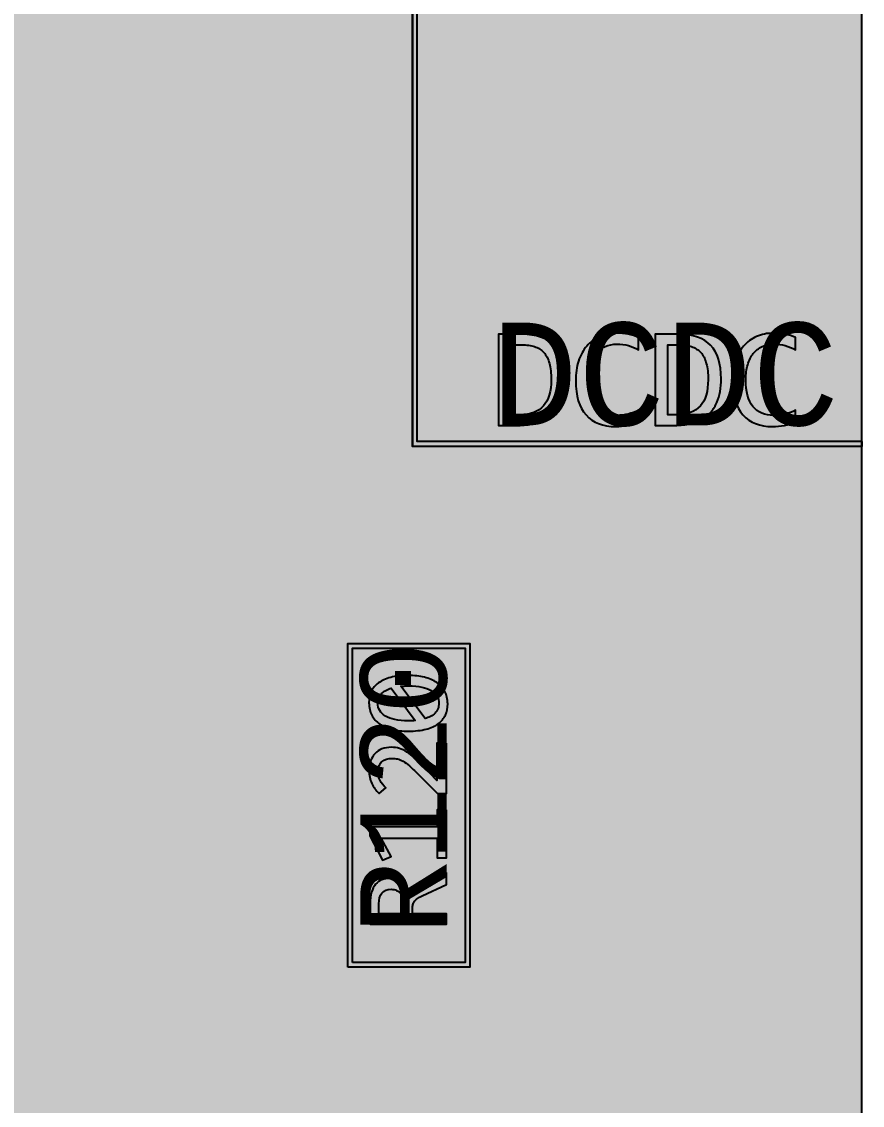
# Model space of a CAD drawing. Extents: x -322 to -166, y -2 to 94.
# Drawn here: x -265.52 to -247.51, y 50.13 to 73.34 of the extents above; entities that cross this region are included whole.
import ezdxf

# ---------------------------------------------------------------- set-up
doc = ezdxf.new("R2010")
doc.units = 0
doc.header["$MEASUREMENT"] = 0
doc.layers.add('MARKSHAIRLINE', color=7, linetype='CONTINUOUS')
doc.layers.add('MASK', color=7, linetype='CONTINUOUS')
doc.styles.add('0', font='consola.ttf', dxfattribs={"height": 1})

msp = doc.modelspace()

# ---------------------------------------------------------------- hatches: boundary and pattern name
at = {"layer": 'MARKSHAIRLINE'}
h = msp.add_hatch(color=2, dxfattribs=at)
edge = h.paths.add_edge_path()
edge.add_spline(control_points=[(-247.5138, 64.345), (-247.5138, 64.345), (-247.5138, 64.2433), (-247.5138, 64.2433), (-247.5138, 64.2433), (-257.1544, 64.2433), (-257.1544, 64.2433), (-257.1544, 64.2433), (-257.1544, 85.2712), (-257.1544, 85.2712), (-257.1544, 85.2712), (-247.5138, 85.2712), (-247.5138, 85.2712), (-247.5138, 85.2712), (-247.5138, 85.1751), (-247.5138, 85.1751), (-247.5138, 85.1751), (-257.0537, 85.1751), (-257.0537, 85.1751), (-257.0537, 85.1751), (-257.0537, 64.345), (-257.0537, 64.345), (-257.0537, 64.345), (-247.5138, 64.345), (-247.5138, 64.345)], knot_values=[0, 0, 0, 0, 0.125, 0.125, 0.125, 0.25, 0.25, 0.25, 0.375, 0.375, 0.375, 0.5, 0.5, 0.5, 0.625, 0.625, 0.625, 0.75, 0.75, 0.75, 0.875, 0.875, 0.875, 1, 1, 1, 1], degree=3, periodic=1)
h = msp.add_hatch(color=2, dxfattribs=at)
edge = h.paths.add_edge_path()
edge.add_spline(control_points=[(-258.5358, 53.0867), (-258.5358, 53.0867), (-255.9262, 53.0867), (-255.9262, 53.0867), (-255.9262, 53.0867), (-255.9262, 60.0202), (-255.9262, 60.0202), (-255.9262, 60.0202), (-258.5358, 60.0202), (-258.5358, 60.0202), (-258.5358, 60.0202), (-258.5358, 53.0867), (-258.5358, 53.0867)], knot_values=[0, 0, 0, 0, 0.25, 0.25, 0.25, 0.5, 0.5, 0.5, 0.75, 0.75, 0.75, 1, 1, 1, 1], degree=3, periodic=1)
h = msp.add_hatch(color=2, dxfattribs=at)
edge = h.paths.add_edge_path()
edge.add_spline(control_points=[(-258.4392, 53.189), (-258.4392, 53.189), (-256.0228, 53.189), (-256.0228, 53.189), (-256.0228, 53.189), (-256.0228, 59.9179), (-256.0228, 59.9179), (-256.0228, 59.9179), (-258.4392, 59.9179), (-258.4392, 59.9179), (-258.4392, 59.9179), (-258.4392, 53.189), (-258.4392, 53.189)], knot_values=[0, 0, 0, 0, 0.25, 0.25, 0.25, 0.5, 0.5, 0.5, 0.75, 0.75, 0.75, 1, 1, 1, 1], degree=3, periodic=1)
at = {"layer": 'MASK'}
h = msp.add_hatch(color=18, dxfattribs=at)
edge = h.paths.add_edge_path()
edge.add_spline(control_points=[(-279.9318, -1.4633), (-279.9318, -1.4633), (-250.5297, -1.4633), (-250.5297, -1.4633), (-249.7335, -1.4628), (-248.9702, -1.146), (-248.4076, -0.5827), (-247.845, -0.0194), (-247.5292, 0.7405), (-247.5297, 1.5367), (-247.5297, 1.5367), (-247.5297, 90.5367), (-247.5297, 90.5367), (-247.5302, 91.3329), (-247.847, 92.0962), (-248.4103, 92.6588), (-248.9736, 93.2214), (-249.7335, 93.5372), (-250.5297, 93.5367), (-250.5297, 93.5367), (-318.7297, 93.5367), (-318.7297, 93.5367), (-319.5259, 93.5362), (-320.2892, 93.2194), (-320.8518, 92.6561), (-321.4144, 92.0928), (-321.7302, 91.3329), (-321.7297, 90.5367), (-321.7297, 90.5367), (-321.7297, 1.5367), (-321.7297, 1.5367), (-321.7292, 0.7405), (-321.4124, -0.0228), (-320.8491, -0.5854), (-320.2858, -1.148), (-319.5259, -1.4638), (-318.7297, -1.4633), (-318.7297, -1.4633), (-279.9318, -1.4633), (-279.9318, -1.4633)], knot_values=[0, 0, 0, 0, 0.0769231, 0.0769231, 0.0769231, 0.1538462, 0.1538462, 0.1538462, 0.2307692, 0.2307692, 0.2307692, 0.3076923, 0.3076923, 0.3076923, 0.3846154, 0.3846154, 0.3846154, 0.4615385, 0.4615385, 0.4615385, 0.5384615, 0.5384615, 0.5384615, 0.6153846, 0.6153846, 0.6153846, 0.6923077, 0.6923077, 0.6923077, 0.7692308, 0.7692308, 0.7692308, 0.8461538, 0.8461538, 0.8461538, 0.9230769, 0.9230769, 0.9230769, 1, 1, 1, 1], degree=3, periodic=1)
h = msp.add_hatch(color=18, dxfattribs=at)
edge = h.paths.add_edge_path()
edge.add_spline(control_points=[(-253.9013, 65.6887), (-253.9013, 65.5954), (-253.9085, 65.5058), (-253.9227, 65.4201), (-253.9375, 65.3345), (-253.9605, 65.2551), (-253.9926, 65.1817), (-254.0241, 65.1078), (-254.0654, 65.041), (-254.1164, 64.9809), (-254.1673, 64.9208), (-254.2295, 64.8693), (-254.3029, 64.8265), (-254.3768, 64.7837), (-254.4624, 64.7506), (-254.5597, 64.7272), (-254.6575, 64.7037), (-254.7681, 64.692), (-254.8929, 64.692), (-254.8929, 64.692), (-255.3108, 64.692), (-255.3108, 64.692), (-255.3108, 64.692), (-255.3108, 66.6426), (-255.3108, 66.6426), (-255.3108, 66.6426), (-254.8078, 66.6426), (-254.8078, 66.6426), (-254.5031, 66.6426), (-254.2759, 66.5641), (-254.1261, 66.4077), (-253.9763, 66.2507), (-253.9013, 66.0112), (-253.9013, 65.6887)], knot_values=[0, 0, 0, 0, 0.0909091, 0.0909091, 0.0909091, 0.1818182, 0.1818182, 0.1818182, 0.2727273, 0.2727273, 0.2727273, 0.3636364, 0.3636364, 0.3636364, 0.4545455, 0.4545455, 0.4545455, 0.5454545, 0.5454545, 0.5454545, 0.6363636, 0.6363636, 0.6363636, 0.7272727, 0.7272727, 0.7272727, 0.8181818, 0.8181818, 0.8181818, 0.9090909, 0.9090909, 0.9090909, 1, 1, 1, 1], degree=3, periodic=1)
h = msp.add_hatch(color=18, dxfattribs=at)
edge = h.paths.add_edge_path()
edge.add_spline(control_points=[(-252.306, 64.7654), (-252.4624, 64.7002), (-252.6259, 64.6675), (-252.7972, 64.6675), (-253.0728, 64.6675), (-253.2848, 64.7501), (-253.4326, 64.9147), (-253.5803, 65.0793), (-253.6542, 65.3233), (-253.6542, 65.6459), (-253.6542, 65.8018), (-253.6338, 65.9435), (-253.5931, 66.0698), (-253.5523, 66.1962), (-253.4937, 66.3032), (-253.4183, 66.3913), (-253.3429, 66.4795), (-253.2512, 66.5478), (-253.1437, 66.5952), (-253.0361, 66.6431), (-252.9159, 66.667), (-252.7824, 66.667), (-252.6917, 66.667), (-252.6076, 66.6594), (-252.5296, 66.6436), (-252.4522, 66.6283), (-252.3778, 66.6043), (-252.306, 66.5722), (-252.306, 66.5722), (-252.306, 66.3124), (-252.306, 66.3124), (-252.3768, 66.3511), (-252.4502, 66.3806), (-252.5256, 66.401), (-252.6015, 66.4214), (-252.684, 66.4316), (-252.7737, 66.4316), (-252.8654, 66.4316), (-252.9485, 66.4143), (-253.0224, 66.3801), (-253.0968, 66.346), (-253.16, 66.2961), (-253.2114, 66.2308), (-253.2634, 66.1656), (-253.3031, 66.0861), (-253.3312, 65.9919), (-253.3592, 65.8981), (-253.3729, 65.7906), (-253.3729, 65.6703), (-253.3729, 65.4176), (-253.3215, 65.227), (-253.2191, 65.0986), (-253.1166, 64.9702), (-252.9658, 64.906), (-252.7676, 64.906), (-252.684, 64.906), (-252.604, 64.9157), (-252.5271, 64.9351), (-252.4502, 64.9544), (-252.3768, 64.9814), (-252.306, 65.0161), (-252.306, 65.0161), (-252.306, 64.7654), (-252.306, 64.7654)], knot_values=[0, 0, 0, 0, 0.047619, 0.047619, 0.047619, 0.0952381, 0.0952381, 0.0952381, 0.1428571, 0.1428571, 0.1428571, 0.1904762, 0.1904762, 0.1904762, 0.2380952, 0.2380952, 0.2380952, 0.2857143, 0.2857143, 0.2857143, 0.3333333, 0.3333333, 0.3333333, 0.3809524, 0.3809524, 0.3809524, 0.4285714, 0.4285714, 0.4285714, 0.4761905, 0.4761905, 0.4761905, 0.5238095, 0.5238095, 0.5238095, 0.5714286, 0.5714286, 0.5714286, 0.6190476, 0.6190476, 0.6190476, 0.6666667, 0.6666667, 0.6666667, 0.7142857, 0.7142857, 0.7142857, 0.7619048, 0.7619048, 0.7619048, 0.8095238, 0.8095238, 0.8095238, 0.8571429, 0.8571429, 0.8571429, 0.9047619, 0.9047619, 0.9047619, 0.952381, 0.952381, 0.952381, 1, 1, 1, 1], degree=3, periodic=1)
h = msp.add_hatch(color=18, dxfattribs=at)
edge = h.paths.add_edge_path()
edge.add_spline(control_points=[(-250.5393, 65.6887), (-250.5393, 65.5954), (-250.5465, 65.5058), (-250.5607, 65.4201), (-250.5755, 65.3345), (-250.5985, 65.2551), (-250.6306, 65.1817), (-250.6621, 65.1078), (-250.7034, 65.041), (-250.7544, 64.9809), (-250.8053, 64.9208), (-250.8675, 64.8693), (-250.9409, 64.8265), (-251.0148, 64.7837), (-251.1004, 64.7506), (-251.1977, 64.7272), (-251.2955, 64.7037), (-251.4061, 64.692), (-251.5309, 64.692), (-251.5309, 64.692), (-251.9488, 64.692), (-251.9488, 64.692), (-251.9488, 64.692), (-251.9488, 66.6426), (-251.9488, 66.6426), (-251.9488, 66.6426), (-251.4458, 66.6426), (-251.4458, 66.6426), (-251.1411, 66.6426), (-250.9139, 66.5641), (-250.7641, 66.4077), (-250.6143, 66.2507), (-250.5393, 66.0112), (-250.5393, 65.6887)], knot_values=[0, 0, 0, 0, 0.0909091, 0.0909091, 0.0909091, 0.1818182, 0.1818182, 0.1818182, 0.2727273, 0.2727273, 0.2727273, 0.3636364, 0.3636364, 0.3636364, 0.4545455, 0.4545455, 0.4545455, 0.5454545, 0.5454545, 0.5454545, 0.6363636, 0.6363636, 0.6363636, 0.7272727, 0.7272727, 0.7272727, 0.8181818, 0.8181818, 0.8181818, 0.9090909, 0.9090909, 0.9090909, 1, 1, 1, 1], degree=3, periodic=1)
h = msp.add_hatch(color=18, dxfattribs=at)
edge = h.paths.add_edge_path()
edge.add_spline(control_points=[(-248.944, 64.7654), (-249.1004, 64.7002), (-249.2639, 64.6675), (-249.4352, 64.6675), (-249.7108, 64.6675), (-249.9228, 64.7501), (-250.0706, 64.9147), (-250.2183, 65.0793), (-250.2922, 65.3233), (-250.2922, 65.6459), (-250.2922, 65.8018), (-250.2718, 65.9435), (-250.2311, 66.0698), (-250.1903, 66.1962), (-250.1317, 66.3032), (-250.0563, 66.3913), (-249.9809, 66.4795), (-249.8892, 66.5478), (-249.7817, 66.5952), (-249.6741, 66.6431), (-249.5539, 66.667), (-249.4204, 66.667), (-249.3297, 66.667), (-249.2456, 66.6594), (-249.1676, 66.6436), (-249.0902, 66.6283), (-249.0158, 66.6043), (-248.944, 66.5722), (-248.944, 66.5722), (-248.944, 66.3124), (-248.944, 66.3124), (-249.0148, 66.3511), (-249.0882, 66.3806), (-249.1636, 66.401), (-249.2395, 66.4214), (-249.322, 66.4316), (-249.4117, 66.4316), (-249.5034, 66.4316), (-249.5865, 66.4143), (-249.6604, 66.3801), (-249.7348, 66.346), (-249.798, 66.2961), (-249.8494, 66.2308), (-249.9014, 66.1656), (-249.9411, 66.0861), (-249.9692, 65.9919), (-249.9972, 65.8981), (-250.0109, 65.7906), (-250.0109, 65.6703), (-250.0109, 65.4176), (-249.9595, 65.227), (-249.8571, 65.0986), (-249.7546, 64.9702), (-249.6038, 64.906), (-249.4056, 64.906), (-249.322, 64.906), (-249.242, 64.9157), (-249.1651, 64.9351), (-249.0882, 64.9544), (-249.0148, 64.9814), (-248.944, 65.0161), (-248.944, 65.0161), (-248.944, 64.7654), (-248.944, 64.7654)], knot_values=[0, 0, 0, 0, 0.047619, 0.047619, 0.047619, 0.0952381, 0.0952381, 0.0952381, 0.1428571, 0.1428571, 0.1428571, 0.1904762, 0.1904762, 0.1904762, 0.2380952, 0.2380952, 0.2380952, 0.2857143, 0.2857143, 0.2857143, 0.3333333, 0.3333333, 0.3333333, 0.3809524, 0.3809524, 0.3809524, 0.4285714, 0.4285714, 0.4285714, 0.4761905, 0.4761905, 0.4761905, 0.5238095, 0.5238095, 0.5238095, 0.5714286, 0.5714286, 0.5714286, 0.6190476, 0.6190476, 0.6190476, 0.6666667, 0.6666667, 0.6666667, 0.7142857, 0.7142857, 0.7142857, 0.7619048, 0.7619048, 0.7619048, 0.8095238, 0.8095238, 0.8095238, 0.8571429, 0.8571429, 0.8571429, 0.9047619, 0.9047619, 0.9047619, 0.952381, 0.952381, 0.952381, 1, 1, 1, 1], degree=3, periodic=1)
h = msp.add_hatch(color=18, dxfattribs=at)
edge = h.paths.add_edge_path()
edge.add_spline(control_points=[(-254.1796, 65.6698), (-254.1796, 65.8079), (-254.1923, 65.9251), (-254.2183, 66.0204), (-254.2443, 66.1162), (-254.2835, 66.1931), (-254.3365, 66.2522), (-254.3895, 66.3108), (-254.4557, 66.3536), (-254.5352, 66.3796), (-254.6147, 66.4061), (-254.7085, 66.4194), (-254.816, 66.4194), (-254.816, 66.4194), (-255.0448, 66.4194), (-255.0448, 66.4194), (-255.0448, 66.4194), (-255.0448, 64.9213), (-255.0448, 64.9213), (-255.0448, 64.9213), (-254.8461, 64.9213), (-254.8461, 64.9213), (-254.4017, 64.9213), (-254.1796, 65.171), (-254.1796, 65.6698)], knot_values=[0, 0, 0, 0, 0.125, 0.125, 0.125, 0.25, 0.25, 0.25, 0.375, 0.375, 0.375, 0.5, 0.5, 0.5, 0.625, 0.625, 0.625, 0.75, 0.75, 0.75, 0.875, 0.875, 0.875, 1, 1, 1, 1], degree=3, periodic=1)
h = msp.add_hatch(color=18, dxfattribs=at)
edge = h.paths.add_edge_path()
edge.add_spline(control_points=[(-250.8176, 65.6698), (-250.8176, 65.8079), (-250.8303, 65.9251), (-250.8563, 66.0204), (-250.8823, 66.1162), (-250.9215, 66.1931), (-250.9745, 66.2522), (-251.0275, 66.3108), (-251.0937, 66.3536), (-251.1732, 66.3796), (-251.2527, 66.4061), (-251.3465, 66.4194), (-251.454, 66.4194), (-251.454, 66.4194), (-251.6828, 66.4194), (-251.6828, 66.4194), (-251.6828, 66.4194), (-251.6828, 64.9213), (-251.6828, 64.9213), (-251.6828, 64.9213), (-251.4841, 64.9213), (-251.4841, 64.9213), (-251.0397, 64.9213), (-250.8176, 65.171), (-250.8176, 65.6698)], knot_values=[0, 0, 0, 0, 0.125, 0.125, 0.125, 0.25, 0.25, 0.25, 0.375, 0.375, 0.375, 0.5, 0.5, 0.5, 0.625, 0.625, 0.625, 0.75, 0.75, 0.75, 0.875, 0.875, 0.875, 1, 1, 1, 1], degree=3, periodic=1)
h = msp.add_hatch(color=18, dxfattribs=at)
edge = h.paths.add_edge_path()
edge.add_spline(control_points=[(-257.2398, 59.3346), (-257.1139, 59.3346), (-256.9996, 59.3222), (-256.8964, 59.297), (-256.7932, 59.2717), (-256.7045, 59.234), (-256.6304, 59.1826), (-256.5564, 59.1316), (-256.499, 59.0683), (-256.4583, 58.9925), (-256.4176, 58.9171), (-256.3975, 58.828), (-256.3975, 58.7261), (-256.3975, 58.6383), (-256.4142, 58.5582), (-256.4472, 58.4863), (-256.4801, 58.4143), (-256.5311, 58.3527), (-256.5996, 58.3017), (-256.6681, 58.2507), (-256.7555, 58.2113), (-256.8617, 58.1839), (-256.9683, 58.1561), (-257.0942, 58.1424), (-257.2398, 58.1424), (-257.3653, 58.1424), (-257.4797, 58.1552), (-257.5837, 58.1805), (-257.6874, 58.2062), (-257.776, 58.2443), (-257.8501, 58.2948), (-257.9242, 58.3454), (-257.9816, 58.4088), (-258.0223, 58.485), (-258.0629, 58.5612), (-258.0831, 58.6499), (-258.0831, 58.7509), (-258.0831, 58.8387), (-258.0664, 58.9188), (-258.0334, 58.9908), (-258.0004, 59.0627), (-257.9495, 59.1244), (-257.8805, 59.1753), (-257.8111, 59.2263), (-257.7238, 59.2657), (-257.6176, 59.2931), (-257.5114, 59.3209), (-257.3854, 59.3346), (-257.2398, 59.3346)], knot_values=[0, 0, 0, 0, 0.0625, 0.0625, 0.0625, 0.125, 0.125, 0.125, 0.1875, 0.1875, 0.1875, 0.25, 0.25, 0.25, 0.3125, 0.3125, 0.3125, 0.375, 0.375, 0.375, 0.4375, 0.4375, 0.4375, 0.5, 0.5, 0.5, 0.5625, 0.5625, 0.5625, 0.625, 0.625, 0.625, 0.6875, 0.6875, 0.6875, 0.75, 0.75, 0.75, 0.8125, 0.8125, 0.8125, 0.875, 0.875, 0.875, 0.9375, 0.9375, 0.9375, 1, 1, 1, 1], degree=3, periodic=1)
h = msp.add_hatch(color=18, dxfattribs=at)
edge = h.paths.add_edge_path()
edge.add_spline(control_points=[(-257.2471, 58.3634), (-257.2214, 58.3634), (-257.1953, 58.3634), (-257.1692, 58.3638), (-257.1435, 58.3642), (-257.1182, 58.3659), (-257.0938, 58.3685), (-257.0938, 58.3685), (-257.6077, 59.0623), (-257.6077, 59.0623), (-257.6501, 59.0499), (-257.6891, 59.0336), (-257.7242, 59.0143), (-257.7593, 58.9955), (-257.7893, 58.9723), (-257.815, 58.9454), (-257.8402, 58.9188), (-257.8599, 58.8884), (-257.8741, 58.8537), (-257.8882, 58.8195), (-257.8955, 58.7813), (-257.8955, 58.7385), (-257.8955, 58.6816), (-257.8818, 58.6302), (-257.854, 58.5835), (-257.8265, 58.5372), (-257.7854, 58.4974), (-257.7306, 58.4649), (-257.6758, 58.4323), (-257.6081, 58.4075), (-257.5276, 58.3899), (-257.4467, 58.3724), (-257.3533, 58.3634), (-257.2471, 58.3634)], knot_values=[0, 0, 0, 0, 0.0909091, 0.0909091, 0.0909091, 0.1818182, 0.1818182, 0.1818182, 0.2727273, 0.2727273, 0.2727273, 0.3636364, 0.3636364, 0.3636364, 0.4545455, 0.4545455, 0.4545455, 0.5454545, 0.5454545, 0.5454545, 0.6363636, 0.6363636, 0.6363636, 0.7272727, 0.7272727, 0.7272727, 0.8181818, 0.8181818, 0.8181818, 0.9090909, 0.9090909, 0.9090909, 1, 1, 1, 1], degree=3, periodic=1)
h = msp.add_hatch(color=18, dxfattribs=at)
edge = h.paths.add_edge_path()
edge.add_spline(control_points=[(-257.2321, 59.1137), (-257.2608, 59.1137), (-257.2891, 59.1128), (-257.3174, 59.1107), (-257.3452, 59.1085), (-257.3726, 59.106), (-257.3996, 59.1038), (-257.3996, 59.1038), (-256.8831, 58.4096), (-256.8831, 58.4096), (-256.8399, 58.4225), (-256.7996, 58.4383), (-256.7628, 58.4576), (-256.7259, 58.4769), (-256.6947, 58.5), (-256.6681, 58.527), (-256.642, 58.5544), (-256.6214, 58.5852), (-256.6069, 58.6199), (-256.5923, 58.6546), (-256.585, 58.6944), (-256.585, 58.7385), (-256.585, 58.7955), (-256.5988, 58.8469), (-256.6266, 58.8935), (-256.654, 58.9398), (-256.6951, 58.9796), (-256.7495, 59.0122), (-256.8039, 59.0447), (-256.8711, 59.0695), (-256.9521, 59.0871), (-257.0326, 59.1047), (-257.1259, 59.1137), (-257.2321, 59.1137)], knot_values=[0, 0, 0, 0, 0.0909091, 0.0909091, 0.0909091, 0.1818182, 0.1818182, 0.1818182, 0.2727273, 0.2727273, 0.2727273, 0.3636364, 0.3636364, 0.3636364, 0.4545455, 0.4545455, 0.4545455, 0.5454545, 0.5454545, 0.5454545, 0.6363636, 0.6363636, 0.6363636, 0.7272727, 0.7272727, 0.7272727, 0.8181818, 0.8181818, 0.8181818, 0.9090909, 0.9090909, 0.9090909, 1, 1, 1, 1], degree=3, periodic=1)
h = msp.add_hatch(color=18, dxfattribs=at)
edge = h.paths.add_edge_path()
edge.add_spline(control_points=[(-256.4206, 57.8833), (-256.4206, 57.8833), (-256.4206, 56.8041), (-256.4206, 56.8041), (-256.4206, 56.8041), (-256.6163, 56.8041), (-256.6163, 56.8041), (-256.6163, 56.8041), (-257.0377, 57.2276), (-257.0377, 57.2276), (-257.1067, 57.297), (-257.1658, 57.3531), (-257.2159, 57.3968), (-257.2664, 57.4401), (-257.3122, 57.4739), (-257.3533, 57.4983), (-257.3949, 57.5223), (-257.4338, 57.5386), (-257.4707, 57.5471), (-257.5075, 57.5553), (-257.5473, 57.5595), (-257.5902, 57.5595), (-257.6304, 57.5595), (-257.6685, 57.554), (-257.7049, 57.5433), (-257.7413, 57.5321), (-257.7734, 57.5154), (-257.8013, 57.4932), (-257.8287, 57.4705), (-257.8505, 57.4413), (-257.8664, 57.4054), (-257.8822, 57.3694), (-257.8904, 57.3261), (-257.8904, 57.276), (-257.8904, 57.2067), (-257.8749, 57.1433), (-257.8437, 57.0863), (-257.8128, 57.0298), (-257.7726, 56.9775), (-257.7233, 56.9296), (-257.7233, 56.9296), (-257.8677, 56.8092), (-257.8677, 56.8092), (-257.9328, 56.8713), (-257.985, 56.9424), (-258.024, 57.0234), (-258.0634, 57.1039), (-258.0831, 57.1981), (-258.0831, 57.3052), (-258.0831, 57.378), (-258.0724, 57.4443), (-258.0505, 57.5039), (-258.0287, 57.5638), (-257.9974, 57.6156), (-257.9563, 57.6593), (-257.9152, 57.7026), (-257.8651, 57.7364), (-257.8056, 57.76), (-257.7465, 57.7839), (-257.6797, 57.7959), (-257.6051, 57.7959), (-257.5422, 57.7959), (-257.4839, 57.7874), (-257.4304, 57.7707), (-257.3769, 57.754), (-257.3238, 57.7287), (-257.2707, 57.6949), (-257.2176, 57.661), (-257.1623, 57.6182), (-257.1054, 57.5668), (-257.0488, 57.5154), (-256.9863, 57.4546), (-256.9187, 57.3844), (-256.9187, 57.3844), (-256.6287, 57.0867), (-256.6287, 57.0867), (-256.6287, 57.0867), (-256.6287, 57.8833), (-256.6287, 57.8833), (-256.6287, 57.8833), (-256.4206, 57.8833), (-256.4206, 57.8833)], knot_values=[0, 0, 0, 0, 0.037037, 0.037037, 0.037037, 0.0740741, 0.0740741, 0.0740741, 0.1111111, 0.1111111, 0.1111111, 0.1481481, 0.1481481, 0.1481481, 0.1851852, 0.1851852, 0.1851852, 0.2222222, 0.2222222, 0.2222222, 0.2592593, 0.2592593, 0.2592593, 0.2962963, 0.2962963, 0.2962963, 0.3333333, 0.3333333, 0.3333333, 0.3703704, 0.3703704, 0.3703704, 0.4074074, 0.4074074, 0.4074074, 0.4444444, 0.4444444, 0.4444444, 0.4814815, 0.4814815, 0.4814815, 0.5185185, 0.5185185, 0.5185185, 0.5555556, 0.5555556, 0.5555556, 0.5925926, 0.5925926, 0.5925926, 0.6296296, 0.6296296, 0.6296296, 0.6666667, 0.6666667, 0.6666667, 0.7037037, 0.7037037, 0.7037037, 0.7407407, 0.7407407, 0.7407407, 0.7777778, 0.7777778, 0.7777778, 0.8148148, 0.8148148, 0.8148148, 0.8518519, 0.8518519, 0.8518519, 0.8888889, 0.8888889, 0.8888889, 0.9259259, 0.9259259, 0.9259259, 0.962963, 0.962963, 0.962963, 1, 1, 1, 1], degree=3, periodic=1)
h = msp.add_hatch(color=18, dxfattribs=at)
edge = h.paths.add_edge_path()
edge.add_spline(control_points=[(-256.4206, 56.4576), (-256.4206, 56.4576), (-256.4206, 55.4273), (-256.4206, 55.4273), (-256.4206, 55.4273), (-256.6236, 55.4273), (-256.6236, 55.4273), (-256.6236, 55.4273), (-256.6236, 55.8487), (-256.6236, 55.8487), (-256.6236, 55.8487), (-257.821, 55.8487), (-257.821, 55.8487), (-257.821, 55.8487), (-257.6077, 55.456), (-257.6077, 55.456), (-257.6077, 55.456), (-257.7927, 55.3759), (-257.7927, 55.3759), (-257.7927, 55.3759), (-258.0676, 55.8975), (-258.0676, 55.8975), (-258.0676, 55.8975), (-258.0676, 56.0902), (-258.0676, 56.0902), (-258.0676, 56.0902), (-256.6236, 56.0902), (-256.6236, 56.0902), (-256.6236, 56.0902), (-256.6236, 56.4576), (-256.6236, 56.4576), (-256.6236, 56.4576), (-256.4206, 56.4576), (-256.4206, 56.4576)], knot_values=[0, 0, 0, 0, 0.0909091, 0.0909091, 0.0909091, 0.1818182, 0.1818182, 0.1818182, 0.2727273, 0.2727273, 0.2727273, 0.3636364, 0.3636364, 0.3636364, 0.4545455, 0.4545455, 0.4545455, 0.5454545, 0.5454545, 0.5454545, 0.6363636, 0.6363636, 0.6363636, 0.7272727, 0.7272727, 0.7272727, 0.8181818, 0.8181818, 0.8181818, 0.9090909, 0.9090909, 0.9090909, 1, 1, 1, 1], degree=3, periodic=1)
h = msp.add_hatch(color=18, dxfattribs=at)
edge = h.paths.add_edge_path()
edge.add_spline(control_points=[(-256.4206, 55.1117), (-256.4206, 55.1117), (-256.4206, 54.8594), (-256.4206, 54.8594), (-256.4206, 54.8594), (-256.9448, 54.6157), (-256.9448, 54.6157), (-256.985, 54.5973), (-257.018, 54.5785), (-257.0446, 54.5592), (-257.0707, 54.5399), (-257.0917, 54.5194), (-257.1071, 54.4971), (-257.1225, 54.4748), (-257.1336, 54.4504), (-257.1405, 54.4243), (-257.1469, 54.3978), (-257.1503, 54.3682), (-257.1503, 54.3357), (-257.1503, 54.3357), (-257.1503, 54.2303), (-257.1503, 54.2303), (-257.1503, 54.2303), (-256.4206, 54.2303), (-256.4206, 54.2303), (-256.4206, 54.2303), (-256.4206, 54.0068), (-256.4206, 54.0068), (-256.4206, 54.0068), (-258.0599, 54.0068), (-258.0599, 54.0068), (-258.0599, 54.0068), (-258.0599, 54.4462), (-258.0599, 54.4462), (-258.0599, 54.5417), (-258.0497, 54.6234), (-258.0287, 54.692), (-258.0077, 54.7605), (-257.9786, 54.817), (-257.9409, 54.8607), (-257.9032, 54.9048), (-257.8578, 54.9369), (-257.8047, 54.9575), (-257.7516, 54.978), (-257.6929, 54.9883), (-257.6283, 54.9883), (-257.5773, 54.9883), (-257.5289, 54.9806), (-257.4835, 54.9656), (-257.4381, 54.9506), (-257.3966, 54.9284), (-257.3593, 54.8984), (-257.3221, 54.8688), (-257.2899, 54.832), (-257.2625, 54.7883), (-257.2356, 54.7442), (-257.2154, 54.6937), (-257.2017, 54.6372), (-257.1859, 54.683), (-257.158, 54.7219), (-257.1186, 54.7541), (-257.0788, 54.7866), (-257.0261, 54.8192), (-256.9602, 54.853), (-256.9602, 54.853), (-256.4206, 55.1117), (-256.4206, 55.1117)], knot_values=[0, 0, 0, 0, 0.0454545, 0.0454545, 0.0454545, 0.0909091, 0.0909091, 0.0909091, 0.1363636, 0.1363636, 0.1363636, 0.1818182, 0.1818182, 0.1818182, 0.2272727, 0.2272727, 0.2272727, 0.2727273, 0.2727273, 0.2727273, 0.3181818, 0.3181818, 0.3181818, 0.3636364, 0.3636364, 0.3636364, 0.4090909, 0.4090909, 0.4090909, 0.4545455, 0.4545455, 0.4545455, 0.5, 0.5, 0.5, 0.5454545, 0.5454545, 0.5454545, 0.5909091, 0.5909091, 0.5909091, 0.6363636, 0.6363636, 0.6363636, 0.6818182, 0.6818182, 0.6818182, 0.7272727, 0.7272727, 0.7272727, 0.7727273, 0.7727273, 0.7727273, 0.8181818, 0.8181818, 0.8181818, 0.8636364, 0.8636364, 0.8636364, 0.9090909, 0.9090909, 0.9090909, 0.9545455, 0.9545455, 0.9545455, 1, 1, 1, 1], degree=3, periodic=1)
h = msp.add_hatch(color=18, dxfattribs=at)
edge = h.paths.add_edge_path()
edge.add_spline(control_points=[(-257.6103, 54.7545), (-257.6981, 54.7545), (-257.7636, 54.7271), (-257.8073, 54.6723), (-257.8505, 54.6175), (-257.8724, 54.5404), (-257.8724, 54.441), (-257.8724, 54.441), (-257.8724, 54.2303), (-257.8724, 54.2303), (-257.8724, 54.2303), (-257.3302, 54.2303), (-257.3302, 54.2303), (-257.3302, 54.2303), (-257.3302, 54.411), (-257.3302, 54.411), (-257.3302, 54.4637), (-257.3362, 54.5108), (-257.3486, 54.5532), (-257.3606, 54.5956), (-257.3786, 54.6316), (-257.4026, 54.6611), (-257.4261, 54.6907), (-257.4557, 54.7138), (-257.4904, 54.7301), (-257.5251, 54.7464), (-257.5649, 54.7545), (-257.6103, 54.7545)], knot_values=[0, 0, 0, 0, 0.1111111, 0.1111111, 0.1111111, 0.2222222, 0.2222222, 0.2222222, 0.3333333, 0.3333333, 0.3333333, 0.4444444, 0.4444444, 0.4444444, 0.5555556, 0.5555556, 0.5555556, 0.6666667, 0.6666667, 0.6666667, 0.7777778, 0.7777778, 0.7777778, 0.8888889, 0.8888889, 0.8888889, 1, 1, 1, 1], degree=3, periodic=1)

# ---------------------------------------------------------------- linework, layer by layer
at = {"layer": 'MARKSHAIRLINE', "color": 2}
for points, knots in [([(-247.5297, 85.2498), (-247.5297, 85.2498), (-257.1575, 85.2498), (-257.1575, 85.2498), (-257.1575, 85.2498), (-257.1575, 64.2498), (-257.1575, 64.2498), (-257.1575, 64.2498), (-247.5297, 64.2498), (-247.5297, 64.2498)], [0, 0, 0, 0, 0.3333333, 0.3333333, 0.3333333, 0.6666667, 0.6666667, 0.6666667, 1, 1, 1, 1]), ([(-247.5138, 64.345), (-247.5138, 64.345), (-247.5138, 64.2433), (-247.5138, 64.2433), (-247.5138, 64.2433), (-257.1544, 64.2433), (-257.1544, 64.2433), (-257.1544, 64.2433), (-257.1544, 85.2712), (-257.1544, 85.2712), (-257.1544, 85.2712), (-247.5138, 85.2712), (-247.5138, 85.2712), (-247.5138, 85.2712), (-247.5138, 85.1751), (-247.5138, 85.1751), (-247.5138, 85.1751), (-257.0537, 85.1751), (-257.0537, 85.1751), (-257.0537, 85.1751), (-257.0537, 64.345), (-257.0537, 64.345), (-257.0537, 64.345), (-247.5138, 64.345), (-247.5138, 64.345)], [0, 0, 0, 0, 0.125, 0.125, 0.125, 0.25, 0.25, 0.25, 0.375, 0.375, 0.375, 0.5, 0.5, 0.5, 0.625, 0.625, 0.625, 0.75, 0.75, 0.75, 0.875, 0.875, 0.875, 1, 1, 1, 1]), ([(-258.5358, 53.0867), (-258.5358, 53.0867), (-255.9262, 53.0867), (-255.9262, 53.0867), (-255.9262, 53.0867), (-255.9262, 60.0202), (-255.9262, 60.0202), (-255.9262, 60.0202), (-258.5358, 60.0202), (-258.5358, 60.0202), (-258.5358, 60.0202), (-258.5358, 53.0867), (-258.5358, 53.0867)], [0, 0, 0, 0, 0.25, 0.25, 0.25, 0.5, 0.5, 0.5, 0.75, 0.75, 0.75, 1, 1, 1, 1]), ([(-258.4392, 53.189), (-258.4392, 53.189), (-256.0228, 53.189), (-256.0228, 53.189), (-256.0228, 53.189), (-256.0228, 59.9179), (-256.0228, 59.9179), (-256.0228, 59.9179), (-258.4392, 59.9179), (-258.4392, 59.9179), (-258.4392, 59.9179), (-258.4392, 53.189), (-258.4392, 53.189)], [0, 0, 0, 0, 0.25, 0.25, 0.25, 0.5, 0.5, 0.5, 0.75, 0.75, 0.75, 1, 1, 1, 1]), ([(-258.4392, 53.189), (-258.4392, 53.189), (-256.0228, 53.189), (-256.0228, 53.189), (-256.0228, 53.189), (-256.0228, 59.9179), (-256.0228, 59.9179), (-256.0228, 59.9179), (-258.4392, 59.9179), (-258.4392, 59.9179), (-258.4392, 59.9179), (-258.4392, 53.189), (-258.4392, 53.189)], [0, 0, 0, 0, 0.25, 0.25, 0.25, 0.5, 0.5, 0.5, 0.75, 0.75, 0.75, 1, 1, 1, 1])]:
    msp.add_open_spline(points, degree=3, knots=knots, dxfattribs=at)
at = {"layer": 'MASK'}
for points, knots in [([(-279.9318, -1.4633), (-279.9318, -1.4633), (-250.5297, -1.4633), (-250.5297, -1.4633), (-249.7335, -1.4628), (-248.9702, -1.146), (-248.4076, -0.5827), (-247.845, -0.0194), (-247.5292, 0.7405), (-247.5297, 1.5367), (-247.5297, 1.5367), (-247.5297, 90.5367), (-247.5297, 90.5367), (-247.5302, 91.3329), (-247.847, 92.0962), (-248.4103, 92.6588), (-248.9736, 93.2214), (-249.7335, 93.5372), (-250.5297, 93.5367), (-250.5297, 93.5367), (-318.7297, 93.5367), (-318.7297, 93.5367), (-319.5259, 93.5362), (-320.2892, 93.2194), (-320.8518, 92.6561), (-321.4144, 92.0928), (-321.7302, 91.3329), (-321.7297, 90.5367), (-321.7297, 90.5367), (-321.7297, 1.5367), (-321.7297, 1.5367), (-321.7292, 0.7405), (-321.4124, -0.0228), (-320.8491, -0.5854), (-320.2858, -1.148), (-319.5259, -1.4638), (-318.7297, -1.4633), (-318.7297, -1.4633), (-279.9318, -1.4633), (-279.9318, -1.4633)], [0, 0, 0, 0, 0.0769231, 0.0769231, 0.0769231, 0.1538462, 0.1538462, 0.1538462, 0.2307692, 0.2307692, 0.2307692, 0.3076923, 0.3076923, 0.3076923, 0.3846154, 0.3846154, 0.3846154, 0.4615385, 0.4615385, 0.4615385, 0.5384615, 0.5384615, 0.5384615, 0.6153846, 0.6153846, 0.6153846, 0.6923077, 0.6923077, 0.6923077, 0.7692308, 0.7692308, 0.7692308, 0.8461538, 0.8461538, 0.8461538, 0.9230769, 0.9230769, 0.9230769, 1, 1, 1, 1]), ([(-253.9013, 65.6887), (-253.9013, 65.5954), (-253.9085, 65.5058), (-253.9227, 65.4201), (-253.9375, 65.3345), (-253.9605, 65.2551), (-253.9926, 65.1817), (-254.0241, 65.1078), (-254.0654, 65.041), (-254.1164, 64.9809), (-254.1673, 64.9208), (-254.2295, 64.8693), (-254.3029, 64.8265), (-254.3768, 64.7837), (-254.4624, 64.7506), (-254.5597, 64.7272), (-254.6575, 64.7037), (-254.7681, 64.692), (-254.8929, 64.692), (-254.8929, 64.692), (-255.3108, 64.692), (-255.3108, 64.692), (-255.3108, 64.692), (-255.3108, 66.6426), (-255.3108, 66.6426), (-255.3108, 66.6426), (-254.8078, 66.6426), (-254.8078, 66.6426), (-254.5031, 66.6426), (-254.2759, 66.5641), (-254.1261, 66.4077), (-253.9763, 66.2507), (-253.9013, 66.0112), (-253.9013, 65.6887)], [0, 0, 0, 0, 0.0909091, 0.0909091, 0.0909091, 0.1818182, 0.1818182, 0.1818182, 0.2727273, 0.2727273, 0.2727273, 0.3636364, 0.3636364, 0.3636364, 0.4545455, 0.4545455, 0.4545455, 0.5454545, 0.5454545, 0.5454545, 0.6363636, 0.6363636, 0.6363636, 0.7272727, 0.7272727, 0.7272727, 0.8181818, 0.8181818, 0.8181818, 0.9090909, 0.9090909, 0.9090909, 1, 1, 1, 1]), ([(-252.306, 64.7654), (-252.4624, 64.7002), (-252.6259, 64.6675), (-252.7972, 64.6675), (-253.0728, 64.6675), (-253.2848, 64.7501), (-253.4326, 64.9147), (-253.5803, 65.0793), (-253.6542, 65.3233), (-253.6542, 65.6459), (-253.6542, 65.8018), (-253.6338, 65.9435), (-253.5931, 66.0698), (-253.5523, 66.1962), (-253.4937, 66.3032), (-253.4183, 66.3913), (-253.3429, 66.4795), (-253.2512, 66.5478), (-253.1437, 66.5952), (-253.0361, 66.6431), (-252.9159, 66.667), (-252.7824, 66.667), (-252.6917, 66.667), (-252.6076, 66.6594), (-252.5296, 66.6436), (-252.4522, 66.6283), (-252.3778, 66.6043), (-252.306, 66.5722), (-252.306, 66.5722), (-252.306, 66.3124), (-252.306, 66.3124), (-252.3768, 66.3511), (-252.4502, 66.3806), (-252.5256, 66.401), (-252.6015, 66.4214), (-252.684, 66.4316), (-252.7737, 66.4316), (-252.8654, 66.4316), (-252.9485, 66.4143), (-253.0224, 66.3801), (-253.0968, 66.346), (-253.16, 66.2961), (-253.2114, 66.2308), (-253.2634, 66.1656), (-253.3031, 66.0861), (-253.3312, 65.9919), (-253.3592, 65.8981), (-253.3729, 65.7906), (-253.3729, 65.6703), (-253.3729, 65.4176), (-253.3215, 65.227), (-253.2191, 65.0986), (-253.1166, 64.9702), (-252.9658, 64.906), (-252.7676, 64.906), (-252.684, 64.906), (-252.604, 64.9157), (-252.5271, 64.9351), (-252.4502, 64.9544), (-252.3768, 64.9814), (-252.306, 65.0161), (-252.306, 65.0161), (-252.306, 64.7654), (-252.306, 64.7654)], [0, 0, 0, 0, 0.047619, 0.047619, 0.047619, 0.0952381, 0.0952381, 0.0952381, 0.1428571, 0.1428571, 0.1428571, 0.1904762, 0.1904762, 0.1904762, 0.2380952, 0.2380952, 0.2380952, 0.2857143, 0.2857143, 0.2857143, 0.3333333, 0.3333333, 0.3333333, 0.3809524, 0.3809524, 0.3809524, 0.4285714, 0.4285714, 0.4285714, 0.4761905, 0.4761905, 0.4761905, 0.5238095, 0.5238095, 0.5238095, 0.5714286, 0.5714286, 0.5714286, 0.6190476, 0.6190476, 0.6190476, 0.6666667, 0.6666667, 0.6666667, 0.7142857, 0.7142857, 0.7142857, 0.7619048, 0.7619048, 0.7619048, 0.8095238, 0.8095238, 0.8095238, 0.8571429, 0.8571429, 0.8571429, 0.9047619, 0.9047619, 0.9047619, 0.952381, 0.952381, 0.952381, 1, 1, 1, 1]), ([(-250.5393, 65.6887), (-250.5393, 65.5954), (-250.5465, 65.5058), (-250.5607, 65.4201), (-250.5755, 65.3345), (-250.5985, 65.2551), (-250.6306, 65.1817), (-250.6621, 65.1078), (-250.7034, 65.041), (-250.7544, 64.9809), (-250.8053, 64.9208), (-250.8675, 64.8693), (-250.9409, 64.8265), (-251.0148, 64.7837), (-251.1004, 64.7506), (-251.1977, 64.7272), (-251.2955, 64.7037), (-251.4061, 64.692), (-251.5309, 64.692), (-251.5309, 64.692), (-251.9488, 64.692), (-251.9488, 64.692), (-251.9488, 64.692), (-251.9488, 66.6426), (-251.9488, 66.6426), (-251.9488, 66.6426), (-251.4458, 66.6426), (-251.4458, 66.6426), (-251.1411, 66.6426), (-250.9139, 66.5641), (-250.7641, 66.4077), (-250.6143, 66.2507), (-250.5393, 66.0112), (-250.5393, 65.6887)], [0, 0, 0, 0, 0.0909091, 0.0909091, 0.0909091, 0.1818182, 0.1818182, 0.1818182, 0.2727273, 0.2727273, 0.2727273, 0.3636364, 0.3636364, 0.3636364, 0.4545455, 0.4545455, 0.4545455, 0.5454545, 0.5454545, 0.5454545, 0.6363636, 0.6363636, 0.6363636, 0.7272727, 0.7272727, 0.7272727, 0.8181818, 0.8181818, 0.8181818, 0.9090909, 0.9090909, 0.9090909, 1, 1, 1, 1]), ([(-248.944, 64.7654), (-249.1004, 64.7002), (-249.2639, 64.6675), (-249.4352, 64.6675), (-249.7108, 64.6675), (-249.9228, 64.7501), (-250.0706, 64.9147), (-250.2183, 65.0793), (-250.2922, 65.3233), (-250.2922, 65.6459), (-250.2922, 65.8018), (-250.2718, 65.9435), (-250.2311, 66.0698), (-250.1903, 66.1962), (-250.1317, 66.3032), (-250.0563, 66.3913), (-249.9809, 66.4795), (-249.8892, 66.5478), (-249.7817, 66.5952), (-249.6741, 66.6431), (-249.5539, 66.667), (-249.4204, 66.667), (-249.3297, 66.667), (-249.2456, 66.6594), (-249.1676, 66.6436), (-249.0902, 66.6283), (-249.0158, 66.6043), (-248.944, 66.5722), (-248.944, 66.5722), (-248.944, 66.3124), (-248.944, 66.3124), (-249.0148, 66.3511), (-249.0882, 66.3806), (-249.1636, 66.401), (-249.2395, 66.4214), (-249.322, 66.4316), (-249.4117, 66.4316), (-249.5034, 66.4316), (-249.5865, 66.4143), (-249.6604, 66.3801), (-249.7348, 66.346), (-249.798, 66.2961), (-249.8494, 66.2308), (-249.9014, 66.1656), (-249.9411, 66.0861), (-249.9692, 65.9919), (-249.9972, 65.8981), (-250.0109, 65.7906), (-250.0109, 65.6703), (-250.0109, 65.4176), (-249.9595, 65.227), (-249.8571, 65.0986), (-249.7546, 64.9702), (-249.6038, 64.906), (-249.4056, 64.906), (-249.322, 64.906), (-249.242, 64.9157), (-249.1651, 64.9351), (-249.0882, 64.9544), (-249.0148, 64.9814), (-248.944, 65.0161), (-248.944, 65.0161), (-248.944, 64.7654), (-248.944, 64.7654)], [0, 0, 0, 0, 0.047619, 0.047619, 0.047619, 0.0952381, 0.0952381, 0.0952381, 0.1428571, 0.1428571, 0.1428571, 0.1904762, 0.1904762, 0.1904762, 0.2380952, 0.2380952, 0.2380952, 0.2857143, 0.2857143, 0.2857143, 0.3333333, 0.3333333, 0.3333333, 0.3809524, 0.3809524, 0.3809524, 0.4285714, 0.4285714, 0.4285714, 0.4761905, 0.4761905, 0.4761905, 0.5238095, 0.5238095, 0.5238095, 0.5714286, 0.5714286, 0.5714286, 0.6190476, 0.6190476, 0.6190476, 0.6666667, 0.6666667, 0.6666667, 0.7142857, 0.7142857, 0.7142857, 0.7619048, 0.7619048, 0.7619048, 0.8095238, 0.8095238, 0.8095238, 0.8571429, 0.8571429, 0.8571429, 0.9047619, 0.9047619, 0.9047619, 0.952381, 0.952381, 0.952381, 1, 1, 1, 1]), ([(-254.1796, 65.6698), (-254.1796, 65.8079), (-254.1923, 65.9251), (-254.2183, 66.0204), (-254.2443, 66.1162), (-254.2835, 66.1931), (-254.3365, 66.2522), (-254.3895, 66.3108), (-254.4557, 66.3536), (-254.5352, 66.3796), (-254.6147, 66.4061), (-254.7085, 66.4194), (-254.816, 66.4194), (-254.816, 66.4194), (-255.0448, 66.4194), (-255.0448, 66.4194), (-255.0448, 66.4194), (-255.0448, 64.9213), (-255.0448, 64.9213), (-255.0448, 64.9213), (-254.8461, 64.9213), (-254.8461, 64.9213), (-254.4017, 64.9213), (-254.1796, 65.171), (-254.1796, 65.6698)], [0, 0, 0, 0, 0.125, 0.125, 0.125, 0.25, 0.25, 0.25, 0.375, 0.375, 0.375, 0.5, 0.5, 0.5, 0.625, 0.625, 0.625, 0.75, 0.75, 0.75, 0.875, 0.875, 0.875, 1, 1, 1, 1]), ([(-250.8176, 65.6698), (-250.8176, 65.8079), (-250.8303, 65.9251), (-250.8563, 66.0204), (-250.8823, 66.1162), (-250.9215, 66.1931), (-250.9745, 66.2522), (-251.0275, 66.3108), (-251.0937, 66.3536), (-251.1732, 66.3796), (-251.2527, 66.4061), (-251.3465, 66.4194), (-251.454, 66.4194), (-251.454, 66.4194), (-251.6828, 66.4194), (-251.6828, 66.4194), (-251.6828, 66.4194), (-251.6828, 64.9213), (-251.6828, 64.9213), (-251.6828, 64.9213), (-251.4841, 64.9213), (-251.4841, 64.9213), (-251.0397, 64.9213), (-250.8176, 65.171), (-250.8176, 65.6698)], [0, 0, 0, 0, 0.125, 0.125, 0.125, 0.25, 0.25, 0.25, 0.375, 0.375, 0.375, 0.5, 0.5, 0.5, 0.625, 0.625, 0.625, 0.75, 0.75, 0.75, 0.875, 0.875, 0.875, 1, 1, 1, 1]), ([(-257.2398, 59.3346), (-257.1139, 59.3346), (-256.9996, 59.3222), (-256.8964, 59.297), (-256.7932, 59.2717), (-256.7045, 59.234), (-256.6304, 59.1826), (-256.5564, 59.1316), (-256.499, 59.0683), (-256.4583, 58.9925), (-256.4176, 58.9171), (-256.3975, 58.828), (-256.3975, 58.7261), (-256.3975, 58.6383), (-256.4142, 58.5582), (-256.4472, 58.4863), (-256.4801, 58.4143), (-256.5311, 58.3527), (-256.5996, 58.3017), (-256.6681, 58.2507), (-256.7555, 58.2113), (-256.8617, 58.1839), (-256.9683, 58.1561), (-257.0942, 58.1424), (-257.2398, 58.1424), (-257.3653, 58.1424), (-257.4797, 58.1552), (-257.5837, 58.1805), (-257.6874, 58.2062), (-257.776, 58.2443), (-257.8501, 58.2948), (-257.9242, 58.3454), (-257.9816, 58.4088), (-258.0223, 58.485), (-258.0629, 58.5612), (-258.0831, 58.6499), (-258.0831, 58.7509), (-258.0831, 58.8387), (-258.0664, 58.9188), (-258.0334, 58.9908), (-258.0004, 59.0627), (-257.9495, 59.1244), (-257.8805, 59.1753), (-257.8111, 59.2263), (-257.7238, 59.2657), (-257.6176, 59.2931), (-257.5114, 59.3209), (-257.3854, 59.3346), (-257.2398, 59.3346)], [0, 0, 0, 0, 0.0625, 0.0625, 0.0625, 0.125, 0.125, 0.125, 0.1875, 0.1875, 0.1875, 0.25, 0.25, 0.25, 0.3125, 0.3125, 0.3125, 0.375, 0.375, 0.375, 0.4375, 0.4375, 0.4375, 0.5, 0.5, 0.5, 0.5625, 0.5625, 0.5625, 0.625, 0.625, 0.625, 0.6875, 0.6875, 0.6875, 0.75, 0.75, 0.75, 0.8125, 0.8125, 0.8125, 0.875, 0.875, 0.875, 0.9375, 0.9375, 0.9375, 1, 1, 1, 1]), ([(-257.2471, 58.3634), (-257.2214, 58.3634), (-257.1953, 58.3634), (-257.1692, 58.3638), (-257.1435, 58.3642), (-257.1182, 58.3659), (-257.0938, 58.3685), (-257.0938, 58.3685), (-257.6077, 59.0623), (-257.6077, 59.0623), (-257.6501, 59.0499), (-257.6891, 59.0336), (-257.7242, 59.0143), (-257.7593, 58.9955), (-257.7893, 58.9723), (-257.815, 58.9454), (-257.8402, 58.9188), (-257.8599, 58.8884), (-257.8741, 58.8537), (-257.8882, 58.8195), (-257.8955, 58.7813), (-257.8955, 58.7385), (-257.8955, 58.6816), (-257.8818, 58.6302), (-257.854, 58.5835), (-257.8265, 58.5372), (-257.7854, 58.4974), (-257.7306, 58.4649), (-257.6758, 58.4323), (-257.6081, 58.4075), (-257.5276, 58.3899), (-257.4467, 58.3724), (-257.3533, 58.3634), (-257.2471, 58.3634)], [0, 0, 0, 0, 0.0909091, 0.0909091, 0.0909091, 0.1818182, 0.1818182, 0.1818182, 0.2727273, 0.2727273, 0.2727273, 0.3636364, 0.3636364, 0.3636364, 0.4545455, 0.4545455, 0.4545455, 0.5454545, 0.5454545, 0.5454545, 0.6363636, 0.6363636, 0.6363636, 0.7272727, 0.7272727, 0.7272727, 0.8181818, 0.8181818, 0.8181818, 0.9090909, 0.9090909, 0.9090909, 1, 1, 1, 1]), ([(-257.2321, 59.1137), (-257.2608, 59.1137), (-257.2891, 59.1128), (-257.3174, 59.1107), (-257.3452, 59.1085), (-257.3726, 59.106), (-257.3996, 59.1038), (-257.3996, 59.1038), (-256.8831, 58.4096), (-256.8831, 58.4096), (-256.8399, 58.4225), (-256.7996, 58.4383), (-256.7628, 58.4576), (-256.7259, 58.4769), (-256.6947, 58.5), (-256.6681, 58.527), (-256.642, 58.5544), (-256.6214, 58.5852), (-256.6069, 58.6199), (-256.5923, 58.6546), (-256.585, 58.6944), (-256.585, 58.7385), (-256.585, 58.7955), (-256.5988, 58.8469), (-256.6266, 58.8935), (-256.654, 58.9398), (-256.6951, 58.9796), (-256.7495, 59.0122), (-256.8039, 59.0447), (-256.8711, 59.0695), (-256.9521, 59.0871), (-257.0326, 59.1047), (-257.1259, 59.1137), (-257.2321, 59.1137)], [0, 0, 0, 0, 0.0909091, 0.0909091, 0.0909091, 0.1818182, 0.1818182, 0.1818182, 0.2727273, 0.2727273, 0.2727273, 0.3636364, 0.3636364, 0.3636364, 0.4545455, 0.4545455, 0.4545455, 0.5454545, 0.5454545, 0.5454545, 0.6363636, 0.6363636, 0.6363636, 0.7272727, 0.7272727, 0.7272727, 0.8181818, 0.8181818, 0.8181818, 0.9090909, 0.9090909, 0.9090909, 1, 1, 1, 1]), ([(-256.4206, 57.8833), (-256.4206, 57.8833), (-256.4206, 56.8041), (-256.4206, 56.8041), (-256.4206, 56.8041), (-256.6163, 56.8041), (-256.6163, 56.8041), (-256.6163, 56.8041), (-257.0377, 57.2276), (-257.0377, 57.2276), (-257.1067, 57.297), (-257.1658, 57.3531), (-257.2159, 57.3968), (-257.2664, 57.4401), (-257.3122, 57.4739), (-257.3533, 57.4983), (-257.3949, 57.5223), (-257.4338, 57.5386), (-257.4707, 57.5471), (-257.5075, 57.5553), (-257.5473, 57.5595), (-257.5902, 57.5595), (-257.6304, 57.5595), (-257.6685, 57.554), (-257.7049, 57.5433), (-257.7413, 57.5321), (-257.7734, 57.5154), (-257.8013, 57.4932), (-257.8287, 57.4705), (-257.8505, 57.4413), (-257.8664, 57.4054), (-257.8822, 57.3694), (-257.8904, 57.3261), (-257.8904, 57.276), (-257.8904, 57.2067), (-257.8749, 57.1433), (-257.8437, 57.0863), (-257.8128, 57.0298), (-257.7726, 56.9775), (-257.7233, 56.9296), (-257.7233, 56.9296), (-257.8677, 56.8092), (-257.8677, 56.8092), (-257.9328, 56.8713), (-257.985, 56.9424), (-258.024, 57.0234), (-258.0634, 57.1039), (-258.0831, 57.1981), (-258.0831, 57.3052), (-258.0831, 57.378), (-258.0724, 57.4443), (-258.0505, 57.5039), (-258.0287, 57.5638), (-257.9974, 57.6156), (-257.9563, 57.6593), (-257.9152, 57.7026), (-257.8651, 57.7364), (-257.8056, 57.76), (-257.7465, 57.7839), (-257.6797, 57.7959), (-257.6051, 57.7959), (-257.5422, 57.7959), (-257.4839, 57.7874), (-257.4304, 57.7707), (-257.3769, 57.754), (-257.3238, 57.7287), (-257.2707, 57.6949), (-257.2176, 57.661), (-257.1623, 57.6182), (-257.1054, 57.5668), (-257.0488, 57.5154), (-256.9863, 57.4546), (-256.9187, 57.3844), (-256.9187, 57.3844), (-256.6287, 57.0867), (-256.6287, 57.0867), (-256.6287, 57.0867), (-256.6287, 57.8833), (-256.6287, 57.8833), (-256.6287, 57.8833), (-256.4206, 57.8833), (-256.4206, 57.8833)], [0, 0, 0, 0, 0.037037, 0.037037, 0.037037, 0.0740741, 0.0740741, 0.0740741, 0.1111111, 0.1111111, 0.1111111, 0.1481481, 0.1481481, 0.1481481, 0.1851852, 0.1851852, 0.1851852, 0.2222222, 0.2222222, 0.2222222, 0.2592593, 0.2592593, 0.2592593, 0.2962963, 0.2962963, 0.2962963, 0.3333333, 0.3333333, 0.3333333, 0.3703704, 0.3703704, 0.3703704, 0.4074074, 0.4074074, 0.4074074, 0.4444444, 0.4444444, 0.4444444, 0.4814815, 0.4814815, 0.4814815, 0.5185185, 0.5185185, 0.5185185, 0.5555556, 0.5555556, 0.5555556, 0.5925926, 0.5925926, 0.5925926, 0.6296296, 0.6296296, 0.6296296, 0.6666667, 0.6666667, 0.6666667, 0.7037037, 0.7037037, 0.7037037, 0.7407407, 0.7407407, 0.7407407, 0.7777778, 0.7777778, 0.7777778, 0.8148148, 0.8148148, 0.8148148, 0.8518519, 0.8518519, 0.8518519, 0.8888889, 0.8888889, 0.8888889, 0.9259259, 0.9259259, 0.9259259, 0.962963, 0.962963, 0.962963, 1, 1, 1, 1]), ([(-256.4206, 56.4576), (-256.4206, 56.4576), (-256.4206, 55.4273), (-256.4206, 55.4273), (-256.4206, 55.4273), (-256.6236, 55.4273), (-256.6236, 55.4273), (-256.6236, 55.4273), (-256.6236, 55.8487), (-256.6236, 55.8487), (-256.6236, 55.8487), (-257.821, 55.8487), (-257.821, 55.8487), (-257.821, 55.8487), (-257.6077, 55.456), (-257.6077, 55.456), (-257.6077, 55.456), (-257.7927, 55.3759), (-257.7927, 55.3759), (-257.7927, 55.3759), (-258.0676, 55.8975), (-258.0676, 55.8975), (-258.0676, 55.8975), (-258.0676, 56.0902), (-258.0676, 56.0902), (-258.0676, 56.0902), (-256.6236, 56.0902), (-256.6236, 56.0902), (-256.6236, 56.0902), (-256.6236, 56.4576), (-256.6236, 56.4576), (-256.6236, 56.4576), (-256.4206, 56.4576), (-256.4206, 56.4576)], [0, 0, 0, 0, 0.0909091, 0.0909091, 0.0909091, 0.1818182, 0.1818182, 0.1818182, 0.2727273, 0.2727273, 0.2727273, 0.3636364, 0.3636364, 0.3636364, 0.4545455, 0.4545455, 0.4545455, 0.5454545, 0.5454545, 0.5454545, 0.6363636, 0.6363636, 0.6363636, 0.7272727, 0.7272727, 0.7272727, 0.8181818, 0.8181818, 0.8181818, 0.9090909, 0.9090909, 0.9090909, 1, 1, 1, 1]), ([(-256.4206, 55.1117), (-256.4206, 55.1117), (-256.4206, 54.8594), (-256.4206, 54.8594), (-256.4206, 54.8594), (-256.9448, 54.6157), (-256.9448, 54.6157), (-256.985, 54.5973), (-257.018, 54.5785), (-257.0446, 54.5592), (-257.0707, 54.5399), (-257.0917, 54.5194), (-257.1071, 54.4971), (-257.1225, 54.4748), (-257.1336, 54.4504), (-257.1405, 54.4243), (-257.1469, 54.3978), (-257.1503, 54.3682), (-257.1503, 54.3357), (-257.1503, 54.3357), (-257.1503, 54.2303), (-257.1503, 54.2303), (-257.1503, 54.2303), (-256.4206, 54.2303), (-256.4206, 54.2303), (-256.4206, 54.2303), (-256.4206, 54.0068), (-256.4206, 54.0068), (-256.4206, 54.0068), (-258.0599, 54.0068), (-258.0599, 54.0068), (-258.0599, 54.0068), (-258.0599, 54.4462), (-258.0599, 54.4462), (-258.0599, 54.5417), (-258.0497, 54.6234), (-258.0287, 54.692), (-258.0077, 54.7605), (-257.9786, 54.817), (-257.9409, 54.8607), (-257.9032, 54.9048), (-257.8578, 54.9369), (-257.8047, 54.9575), (-257.7516, 54.978), (-257.6929, 54.9883), (-257.6283, 54.9883), (-257.5773, 54.9883), (-257.5289, 54.9806), (-257.4835, 54.9656), (-257.4381, 54.9506), (-257.3966, 54.9284), (-257.3593, 54.8984), (-257.3221, 54.8688), (-257.2899, 54.832), (-257.2625, 54.7883), (-257.2356, 54.7442), (-257.2154, 54.6937), (-257.2017, 54.6372), (-257.1859, 54.683), (-257.158, 54.7219), (-257.1186, 54.7541), (-257.0788, 54.7866), (-257.0261, 54.8192), (-256.9602, 54.853), (-256.9602, 54.853), (-256.4206, 55.1117), (-256.4206, 55.1117)], [0, 0, 0, 0, 0.0454545, 0.0454545, 0.0454545, 0.0909091, 0.0909091, 0.0909091, 0.1363636, 0.1363636, 0.1363636, 0.1818182, 0.1818182, 0.1818182, 0.2272727, 0.2272727, 0.2272727, 0.2727273, 0.2727273, 0.2727273, 0.3181818, 0.3181818, 0.3181818, 0.3636364, 0.3636364, 0.3636364, 0.4090909, 0.4090909, 0.4090909, 0.4545455, 0.4545455, 0.4545455, 0.5, 0.5, 0.5, 0.5454545, 0.5454545, 0.5454545, 0.5909091, 0.5909091, 0.5909091, 0.6363636, 0.6363636, 0.6363636, 0.6818182, 0.6818182, 0.6818182, 0.7272727, 0.7272727, 0.7272727, 0.7727273, 0.7727273, 0.7727273, 0.8181818, 0.8181818, 0.8181818, 0.8636364, 0.8636364, 0.8636364, 0.9090909, 0.9090909, 0.9090909, 0.9545455, 0.9545455, 0.9545455, 1, 1, 1, 1]), ([(-257.6103, 54.7545), (-257.6981, 54.7545), (-257.7636, 54.7271), (-257.8073, 54.6723), (-257.8505, 54.6175), (-257.8724, 54.5404), (-257.8724, 54.441), (-257.8724, 54.441), (-257.8724, 54.2303), (-257.8724, 54.2303), (-257.8724, 54.2303), (-257.3302, 54.2303), (-257.3302, 54.2303), (-257.3302, 54.2303), (-257.3302, 54.411), (-257.3302, 54.411), (-257.3302, 54.4637), (-257.3362, 54.5108), (-257.3486, 54.5532), (-257.3606, 54.5956), (-257.3786, 54.6316), (-257.4026, 54.6611), (-257.4261, 54.6907), (-257.4557, 54.7138), (-257.4904, 54.7301), (-257.5251, 54.7464), (-257.5649, 54.7545), (-257.6103, 54.7545)], [0, 0, 0, 0, 0.1111111, 0.1111111, 0.1111111, 0.2222222, 0.2222222, 0.2222222, 0.3333333, 0.3333333, 0.3333333, 0.4444444, 0.4444444, 0.4444444, 0.5555556, 0.5555556, 0.5555556, 0.6666667, 0.6666667, 0.6666667, 0.7777778, 0.7777778, 0.7777778, 0.8888889, 0.8888889, 0.8888889, 1, 1, 1, 1])]:
    msp.add_open_spline(points, degree=3, knots=knots, dxfattribs=at)

# ---------------------------------------------------------------- texts
at = {"layer": 'MASK', "color": 7, "style": '0'}
msp.add_text('DCDC', height=2.20126, dxfattribs=at).set_placement((-255.4728, 64.692))
msp.add_text('R120', height=1.85004, rotation=90, dxfattribs=at).set_placement((-256.4206, 53.7935))

doc.saveas('drawing.dxf')
